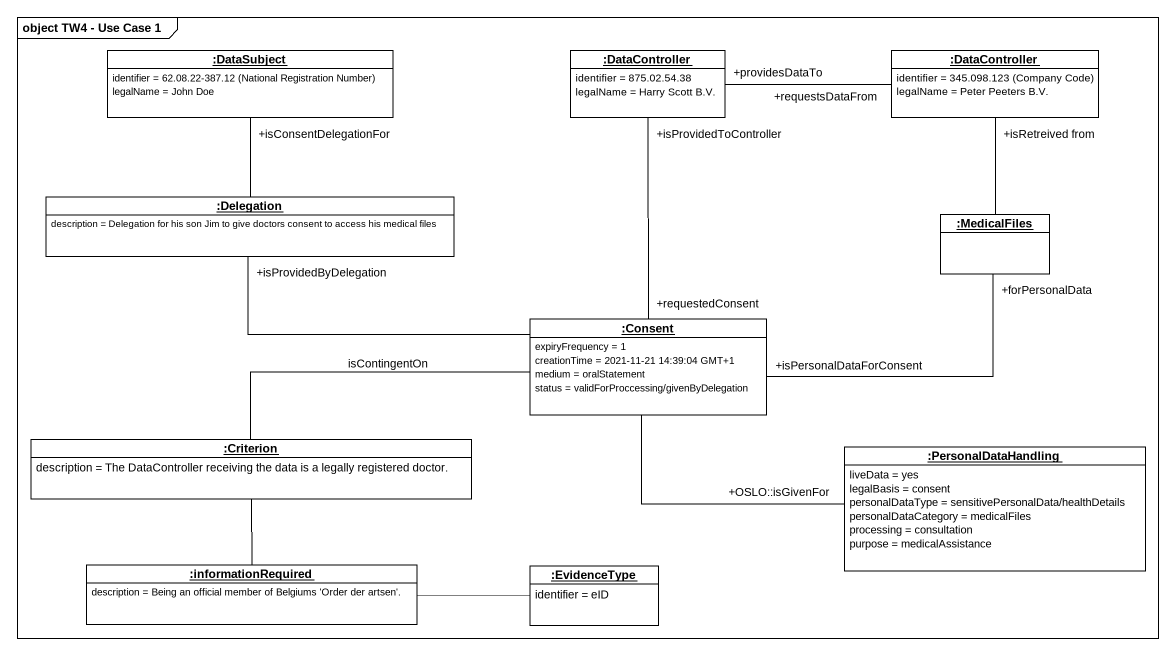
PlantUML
@startuml
mainframe object TW4 - Use Case 1
hide circle
hide empty members
object ":DataSubject" as DataSubject {
  identifier = 62.08.22-387.12 (National Registration Number)
  legalName = John Doe
}
object ":DataController" as DataController {
  identifier = 875.02.54.38
  legalName = Harry Scott B.V.
}
object ":DataController" as DataController_2 {
  identifier = 345.098.123 (Company Code)
  legalName = Peter Peeters B.V.
}
object ":Delegation" as Delegation {
  description = Delegation for his son Jim to give doctors consent to access his medical files
}
object ":MedicalFiles" as MedicalFiles
object ":Consent" as Consent {
  expiryFrequency = 1
  creationTime = 2021-11-21 14:39:04 GMT+1
  medium = oralStatement
  status = validForProccessing/givenByDelegation
}
object ":Criterion" as Criterion {
  description = The DataController receiving the data is a legally registered doctor.
}
object ":PersonalDataHandling" as PersonalDataHandling {
  liveData = yes
  legalBasis = consent
  personalDataType = sensitivePersonalData/healthDetails
  personalDataCategory = medicalFiles
  processing = consultation
  purpose = medicalAssistance
}
object ":informationRequired" as informationRequired {
  description = Being an official member of Belgiums 'Order der artsen'.
}
object ":EvidenceType" as EvidenceType {
  identifier = eID
}
DataSubject "+isConsentDelegationFor" -- Delegation
DataController "+providesDataTo" -right- "+requestsDataFrom" DataController_2
DataController "+isProvidedToController" -- "+requestedConsent" Consent
DataController_2 "+isRetreived from" -- MedicalFiles
Delegation "+isProvidedByDelegation" -right- Consent
MedicalFiles "+forPersonalData" -left- "+isPersonalDataForConsent" Consent
Consent -left- Criterion : isContingentOn
Consent -right- "+OSLO::isGivenFor" PersonalDataHandling
Criterion -- informationRequired
informationRequired -right- EvidenceType
@enduml
